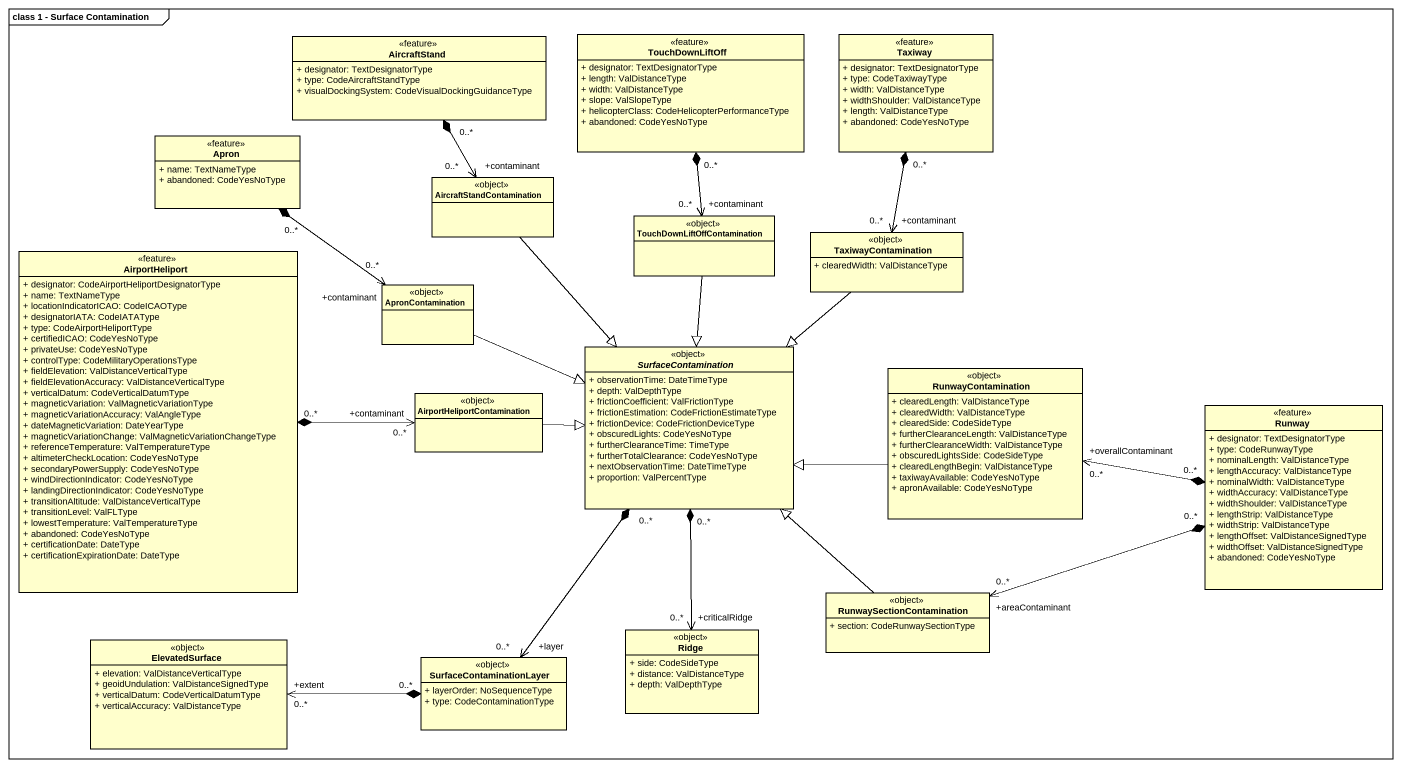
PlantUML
@startuml
mainframe class 1 - Surface Contamination
hide circle
hide empty members
skinparam classAttributeIconSize 0
class AircraftStand <<feature>> {
  + designator: TextDesignatorType
  + type: CodeAircraftStandType
  + visualDockingSystem: CodeVisualDockingGuidanceType
}
class TouchDownLiftOff <<feature>> {
  + designator: TextDesignatorType
  + length: ValDistanceType
  + width: ValDistanceType
  + slope: ValSlopeType
  + helicopterClass: CodeHelicopterPerformanceType
  + abandoned: CodeYesNoType
}
class Taxiway <<feature>> {
  + designator: TextDesignatorType
  + type: CodeTaxiwayType
  + width: ValDistanceType
  + widthShoulder: ValDistanceType
  + length: ValDistanceType
  + abandoned: CodeYesNoType
}
class Apron <<feature>> {
  + name: TextNameType
  + abandoned: CodeYesNoType
}
class AircraftStandContamination <<object>>
class "TouchDownLiftOffContamination" as TouchDownLiftOffContaminatio <<object>>
class TaxiwayContamination <<object>> {
  + clearedWidth: ValDistanceType
}
class AirportHeliport <<feature>> {
  + designator: CodeAirportHeliportDesignatorType
  + name: TextNameType
  + locationIndicatorICAO: CodeICAOType
  + designatorIATA: CodeIATAType
  + type: CodeAirportHeliportType
  + certifiedICAO: CodeYesNoType
  + privateUse: CodeYesNoType
  + controlType: CodeMilitaryOperationsType
  + fieldElevation: ValDistanceVerticalType
  + fieldElevationAccuracy: ValDistanceVerticalType
  + verticalDatum: CodeVerticalDatumType
  + magneticVariation: ValMagneticVariationType
  + magneticVariationAccuracy: ValAngleType
  + dateMagneticVariation: DateYearType
  + magneticVariationChange: ValMagneticVariationChangeType
  + referenceTemperature: ValTemperatureType
  + altimeterCheckLocation: CodeYesNoType
  + secondaryPowerSupply: CodeYesNoType
  + windDirectionIndicator: CodeYesNoType
  + landingDirectionIndicator: CodeYesNoType
  + transitionAltitude: ValDistanceVerticalType
  + transitionLevel: ValFLType
  + lowestTemperature: ValTemperatureType
  + abandoned: CodeYesNoType
  + certificationDate: DateType
  + certificationExpirationDate: DateType
}
class ApronContamination <<object>>
abstract class SurfaceContamination <<object>> {
  + observationTime: DateTimeType
  + depth: ValDepthType
  + frictionCoefficient: ValFrictionType
  + frictionEstimation: CodeFrictionEstimateType
  + frictionDevice: CodeFrictionDeviceType
  + obscuredLights: CodeYesNoType
  + furtherClearanceTime: TimeType
  + furtherTotalClearance: CodeYesNoType
  + nextObservationTime: DateTimeType
  + proportion: ValPercentType
}
class AirportHeliportContamination <<object>>
class RunwayContamination <<object>> {
  + clearedLength: ValDistanceType
  + clearedWidth: ValDistanceType
  + clearedSide: CodeSideType
  + furtherClearanceLength: ValDistanceType
  + furtherClearanceWidth: ValDistanceType
  + obscuredLightsSide: CodeSideType
  + clearedLengthBegin: ValDistanceType
  + taxiwayAvailable: CodeYesNoType
  + apronAvailable: CodeYesNoType
}
class Runway <<feature>> {
  + designator: TextDesignatorType
  + type: CodeRunwayType
  + nominalLength: ValDistanceType
  + lengthAccuracy: ValDistanceType
  + nominalWidth: ValDistanceType
  + widthAccuracy: ValDistanceType
  + widthShoulder: ValDistanceType
  + lengthStrip: ValDistanceType
  + widthStrip: ValDistanceType
  + lengthOffset: ValDistanceSignedType
  + widthOffset: ValDistanceSignedType
  + abandoned: CodeYesNoType
}
class RunwaySectionContamination <<object>> {
  + section: CodeRunwaySectionType
}
class Ridge <<object>> {
  + side: CodeSideType
  + distance: ValDistanceType
  + depth: ValDepthType
}
class ElevatedSurface <<object>> {
  + elevation: ValDistanceVerticalType
  + geoidUndulation: ValDistanceSignedType
  + verticalDatum: CodeVerticalDatumType
  + verticalAccuracy: ValDistanceType
}
class SurfaceContaminationLayer <<object>> {
  + layerOrder: NoSequenceType
  + type: CodeContaminationType
}
AircraftStand "0..*" *--> "+contaminant\n0..*" AircraftStandContamination
TouchDownLiftOff "0..*" *--> "+contaminant\n0..*" TouchDownLiftOffContaminatio
Taxiway "0..*" *--> "+contaminant\n0..*" TaxiwayContamination
Apron "0..*" *--> "+contaminant\n0..*" ApronContamination
AircraftStandContamination --|> SurfaceContamination
TouchDownLiftOffContaminatio --|> SurfaceContamination
TaxiwayContamination --|> SurfaceContamination
AirportHeliport "0..*" *-right-> "+contaminant\n0..*" AirportHeliportContamination
ApronContamination -right-|> SurfaceContamination
SurfaceContamination "0..*" *--> "+criticalRidge\n0..*" Ridge
SurfaceContamination "0..*" *--> "+layer\n0..*" SurfaceContaminationLayer
AirportHeliportContamination -right-|> SurfaceContamination
RunwayContamination -left-|> SurfaceContamination
Runway "0..*" *-left-> "+overallContaminant\n0..*" RunwayContamination
Runway "0..*" *-left-> "+areaContaminant\n0..*" RunwaySectionContamination
RunwaySectionContamination -up-|> SurfaceContamination
SurfaceContaminationLayer "0..*" *-left-> "+extent\n0..*" ElevatedSurface
@enduml
